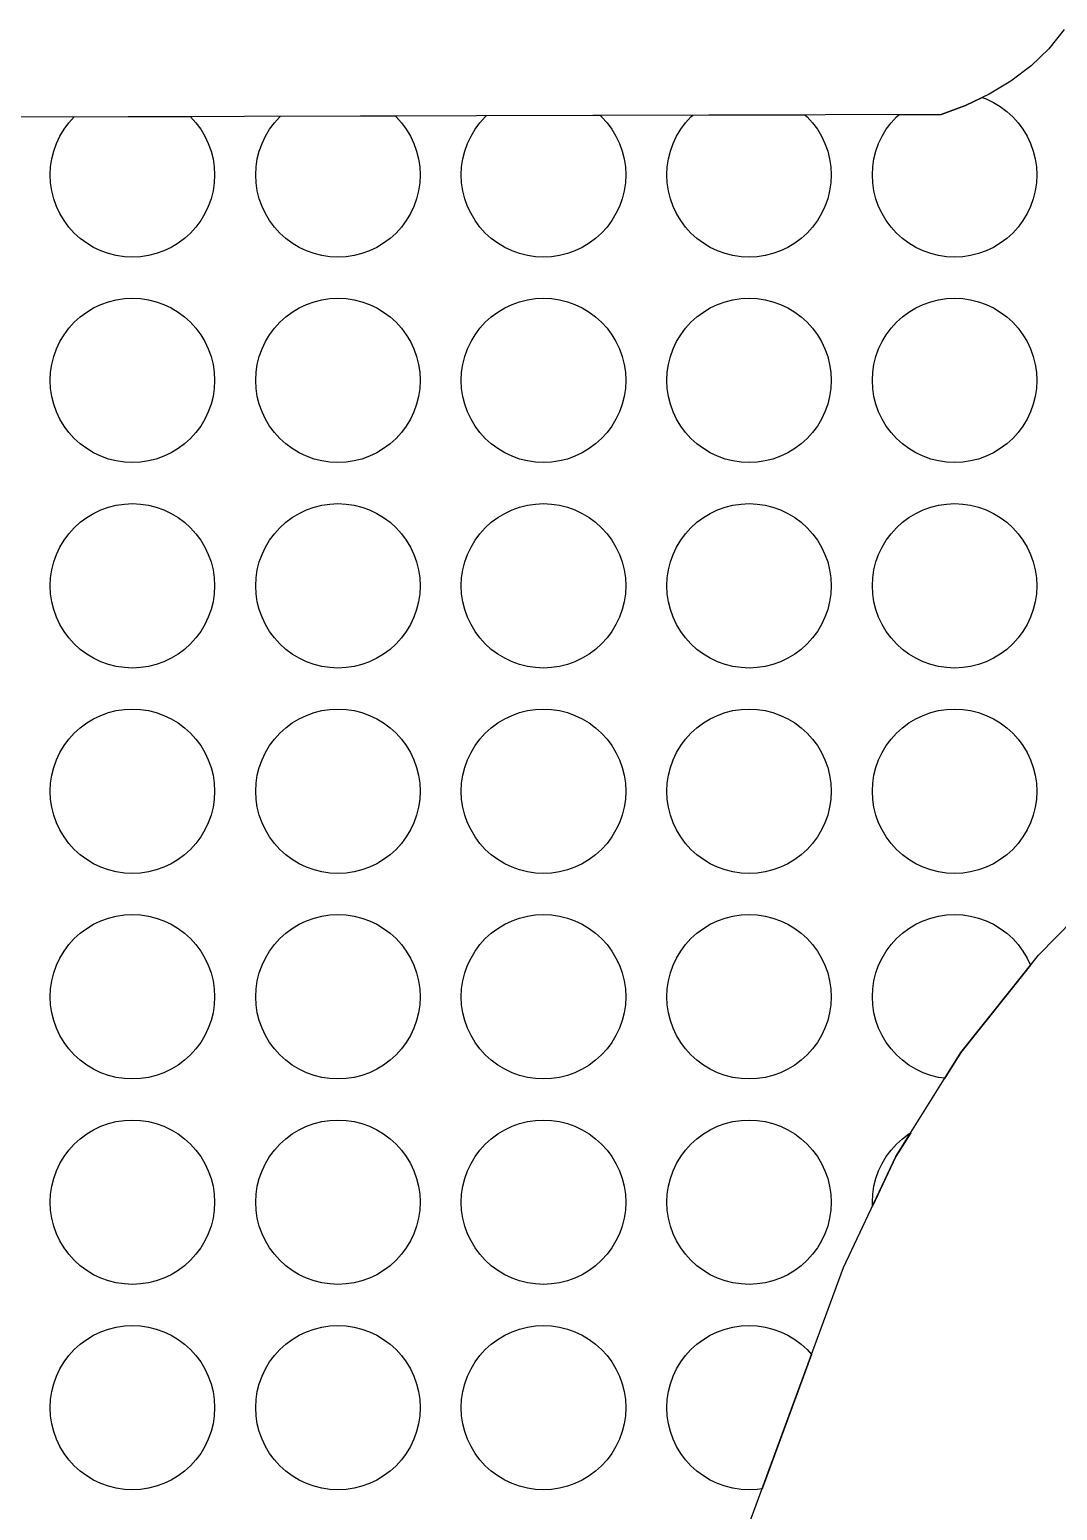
# Model space of a CAD drawing. Header units: millimetres. Extents: x 13 to 136, y -291 to -203.
# Drawn here: x 62.72 to 75.22, y -228.84 to -210.82 of the extents above; entities that cross this region are included whole.
import ezdxf

# ---------------------------------------------------------------- set-up
doc = ezdxf.new("R2010")
doc.units = ezdxf.units.MM
doc.layers.add('background', color=7, linetype='Continuous')
doc.layers.add('outline_2', color=3, linetype='Continuous')

msp = doc.modelspace()

# ---------------------------------------------------------------- linework, layer by layer
at = {"layer": 'background'}
for points in [[(73.801, -211.854), (74.099, -211.745), (74.3, -211.65), (74.348, -211.667), (74.437, -211.709), (74.521, -211.76), (74.6, -211.818), (74.673, -211.884), (74.739, -211.957), (74.797, -212.035), (74.847, -212.12), (74.889, -212.208), (74.922, -212.301), (74.946, -212.396), (74.961, -212.493), (74.966, -212.591), (74.961, -212.689), (74.946, -212.786), (74.922, -212.881), (74.889, -212.974), (74.847, -213.062), (74.797, -213.147), (74.739, -213.225), (74.673, -213.298), (74.6, -213.364), (74.521, -213.422), (74.437, -213.473), (74.348, -213.515), (74.256, -213.548), (74.161, -213.572), (74.064, -213.586), (73.966, -213.591), (73.868, -213.586), (73.77, -213.572), (73.675, -213.548), (73.583, -213.515), (73.494, -213.473), (73.41, -213.422), (73.331, -213.364), (73.258, -213.298), (73.193, -213.225), (73.134, -213.147), (73.084, -213.062), (73.042, -212.974), (73.009, -212.881), (72.985, -212.786), (72.97, -212.689), (72.966, -212.591), (72.97, -212.493), (72.985, -212.396), (73.009, -212.301), (73.042, -212.208), (73.084, -212.12), (73.134, -212.035), (73.193, -211.957), (73.258, -211.884), (73.29, -211.855)], [(64.669, -211.88), (64.673, -211.884), (64.739, -211.957), (64.797, -212.035), (64.847, -212.12), (64.889, -212.208), (64.922, -212.301), (64.946, -212.396), (64.961, -212.493), (64.966, -212.591), (64.961, -212.689), (64.946, -212.786), (64.922, -212.881), (64.889, -212.974), (64.847, -213.062), (64.797, -213.147), (64.739, -213.225), (64.673, -213.298), (64.6, -213.364), (64.521, -213.422), (64.437, -213.473), (64.348, -213.515), (64.256, -213.548), (64.161, -213.572), (64.064, -213.586), (63.966, -213.591), (63.868, -213.586), (63.77, -213.572), (63.675, -213.548), (63.583, -213.515), (63.494, -213.473), (63.41, -213.422), (63.331, -213.364), (63.258, -213.298), (63.193, -213.225), (63.134, -213.147), (63.084, -213.062), (63.042, -212.974), (63.009, -212.881), (62.985, -212.786), (62.97, -212.689), (62.966, -212.591), (62.97, -212.493), (62.985, -212.396), (63.009, -212.301), (63.042, -212.208), (63.084, -212.12), (63.134, -212.035), (63.193, -211.957), (63.258, -211.884)], [(67.161, -211.873), (67.173, -211.884), (67.239, -211.957), (67.297, -212.035), (67.347, -212.12), (67.389, -212.208), (67.422, -212.301), (67.446, -212.396), (67.461, -212.493), (67.466, -212.591), (67.461, -212.689), (67.446, -212.786), (67.422, -212.881), (67.389, -212.974), (67.347, -213.062), (67.297, -213.147), (67.239, -213.225), (67.173, -213.298), (67.1, -213.364), (67.021, -213.422), (66.937, -213.473), (66.848, -213.515), (66.756, -213.548), (66.661, -213.572), (66.564, -213.586), (66.466, -213.591), (66.368, -213.586), (66.27, -213.572), (66.175, -213.548), (66.083, -213.515), (65.994, -213.473), (65.91, -213.422), (65.831, -213.364), (65.758, -213.298), (65.693, -213.225), (65.634, -213.147), (65.584, -213.062), (65.542, -212.974), (65.509, -212.881), (65.485, -212.786), (65.47, -212.689), (65.466, -212.591), (65.47, -212.493), (65.485, -212.396), (65.509, -212.301), (65.542, -212.208), (65.584, -212.12), (65.634, -212.035), (65.693, -211.957), (65.758, -211.884), (65.766, -211.877)], [(69.653, -211.866), (69.673, -211.884), (69.739, -211.957), (69.797, -212.035), (69.847, -212.12), (69.889, -212.208), (69.922, -212.301), (69.946, -212.396), (69.961, -212.493), (69.966, -212.591), (69.961, -212.689), (69.946, -212.786), (69.922, -212.881), (69.889, -212.974), (69.847, -213.062), (69.797, -213.147), (69.739, -213.225), (69.673, -213.298), (69.6, -213.364), (69.521, -213.422), (69.437, -213.473), (69.348, -213.515), (69.256, -213.548), (69.161, -213.572), (69.064, -213.586), (68.966, -213.591), (68.868, -213.586), (68.77, -213.572), (68.675, -213.548), (68.583, -213.515), (68.494, -213.473), (68.41, -213.422), (68.331, -213.364), (68.258, -213.298), (68.193, -213.225), (68.134, -213.147), (68.084, -213.062), (68.042, -212.974), (68.009, -212.881), (67.985, -212.786), (67.97, -212.689), (67.966, -212.591), (67.97, -212.493), (67.985, -212.396), (68.009, -212.301), (68.042, -212.208), (68.084, -212.12), (68.134, -212.035), (68.193, -211.957), (68.258, -211.884), (68.274, -211.87)], [(72.145, -211.859), (72.173, -211.884), (72.239, -211.957), (72.297, -212.035), (72.347, -212.12), (72.389, -212.208), (72.422, -212.301), (72.446, -212.396), (72.461, -212.493), (72.466, -212.591), (72.461, -212.689), (72.446, -212.786), (72.422, -212.881), (72.389, -212.974), (72.347, -213.062), (72.297, -213.147), (72.239, -213.225), (72.173, -213.298), (72.1, -213.364), (72.021, -213.422), (71.937, -213.473), (71.848, -213.515), (71.756, -213.548), (71.661, -213.572), (71.564, -213.586), (71.466, -213.591), (71.368, -213.586), (71.27, -213.572), (71.175, -213.548), (71.083, -213.515), (70.994, -213.473), (70.91, -213.422), (70.831, -213.364), (70.758, -213.298), (70.693, -213.225), (70.634, -213.147), (70.584, -213.062), (70.542, -212.974), (70.509, -212.881), (70.485, -212.786), (70.47, -212.689), (70.466, -212.591), (70.47, -212.493), (70.485, -212.396), (70.509, -212.301), (70.542, -212.208), (70.584, -212.12), (70.634, -212.035), (70.693, -211.957), (70.758, -211.884), (70.782, -211.863)], [(64.966, -215.091), (64.961, -215.189), (64.946, -215.286), (64.922, -215.381), (64.889, -215.474), (64.847, -215.562), (64.797, -215.647), (64.739, -215.725), (64.673, -215.798), (64.6, -215.864), (64.521, -215.922), (64.437, -215.973), (64.348, -216.015), (64.256, -216.048), (64.161, -216.072), (64.064, -216.086), (63.966, -216.091), (63.868, -216.086), (63.77, -216.072), (63.675, -216.048), (63.583, -216.015), (63.494, -215.973), (63.41, -215.922), (63.331, -215.864), (63.258, -215.798), (63.193, -215.725), (63.134, -215.647), (63.084, -215.562), (63.042, -215.474), (63.009, -215.381), (62.985, -215.286), (62.97, -215.189), (62.966, -215.091), (62.97, -214.993), (62.985, -214.896), (63.009, -214.801), (63.042, -214.708), (63.084, -214.62), (63.134, -214.535), (63.193, -214.457), (63.258, -214.384), (63.331, -214.318), (63.41, -214.26), (63.494, -214.209), (63.583, -214.167), (63.675, -214.134), (63.77, -214.11), (63.868, -214.096), (63.966, -214.091), (64.064, -214.096), (64.161, -214.11), (64.256, -214.134), (64.348, -214.167), (64.437, -214.209), (64.521, -214.26), (64.6, -214.318), (64.673, -214.384), (64.739, -214.457), (64.797, -214.535), (64.847, -214.62), (64.889, -214.708), (64.922, -214.801), (64.946, -214.896), (64.961, -214.993)], [(67.466, -215.091), (67.461, -215.189), (67.446, -215.286), (67.422, -215.381), (67.389, -215.474), (67.347, -215.562), (67.297, -215.647), (67.239, -215.725), (67.173, -215.798), (67.1, -215.864), (67.021, -215.922), (66.937, -215.973), (66.848, -216.015), (66.756, -216.048), (66.661, -216.072), (66.564, -216.086), (66.466, -216.091), (66.368, -216.086), (66.27, -216.072), (66.175, -216.048), (66.083, -216.015), (65.994, -215.973), (65.91, -215.922), (65.831, -215.864), (65.758, -215.798), (65.693, -215.725), (65.634, -215.647), (65.584, -215.562), (65.542, -215.474), (65.509, -215.381), (65.485, -215.286), (65.47, -215.189), (65.466, -215.091), (65.47, -214.993), (65.485, -214.896), (65.509, -214.801), (65.542, -214.708), (65.584, -214.62), (65.634, -214.535), (65.693, -214.457), (65.758, -214.384), (65.831, -214.318), (65.91, -214.26), (65.994, -214.209), (66.083, -214.167), (66.175, -214.134), (66.27, -214.11), (66.368, -214.096), (66.466, -214.091), (66.564, -214.096), (66.661, -214.11), (66.756, -214.134), (66.848, -214.167), (66.937, -214.209), (67.021, -214.26), (67.1, -214.318), (67.173, -214.384), (67.239, -214.457), (67.297, -214.535), (67.347, -214.62), (67.389, -214.708), (67.422, -214.801), (67.446, -214.896), (67.461, -214.993)], [(69.966, -215.091), (69.961, -215.189), (69.946, -215.286), (69.922, -215.381), (69.889, -215.474), (69.847, -215.562), (69.797, -215.647), (69.739, -215.725), (69.673, -215.798), (69.6, -215.864), (69.521, -215.922), (69.437, -215.973), (69.348, -216.015), (69.256, -216.048), (69.161, -216.072), (69.064, -216.086), (68.966, -216.091), (68.868, -216.086), (68.77, -216.072), (68.675, -216.048), (68.583, -216.015), (68.494, -215.973), (68.41, -215.922), (68.331, -215.864), (68.258, -215.798), (68.193, -215.725), (68.134, -215.647), (68.084, -215.562), (68.042, -215.474), (68.009, -215.381), (67.985, -215.286), (67.97, -215.189), (67.966, -215.091), (67.97, -214.993), (67.985, -214.896), (68.009, -214.801), (68.042, -214.708), (68.084, -214.62), (68.134, -214.535), (68.193, -214.457), (68.258, -214.384), (68.331, -214.318), (68.41, -214.26), (68.494, -214.209), (68.583, -214.167), (68.675, -214.134), (68.77, -214.11), (68.868, -214.096), (68.966, -214.091), (69.064, -214.096), (69.161, -214.11), (69.256, -214.134), (69.348, -214.167), (69.437, -214.209), (69.521, -214.26), (69.6, -214.318), (69.673, -214.384), (69.739, -214.457), (69.797, -214.535), (69.847, -214.62), (69.889, -214.708), (69.922, -214.801), (69.946, -214.896), (69.961, -214.993)], [(72.466, -215.091), (72.461, -215.189), (72.446, -215.286), (72.422, -215.381), (72.389, -215.474), (72.347, -215.562), (72.297, -215.647), (72.239, -215.725), (72.173, -215.798), (72.1, -215.864), (72.021, -215.922), (71.937, -215.973), (71.848, -216.015), (71.756, -216.048), (71.661, -216.072), (71.564, -216.086), (71.466, -216.091), (71.368, -216.086), (71.27, -216.072), (71.175, -216.048), (71.083, -216.015), (70.994, -215.973), (70.91, -215.922), (70.831, -215.864), (70.758, -215.798), (70.693, -215.725), (70.634, -215.647), (70.584, -215.562), (70.542, -215.474), (70.509, -215.381), (70.485, -215.286), (70.47, -215.189), (70.466, -215.091), (70.47, -214.993), (70.485, -214.896), (70.509, -214.801), (70.542, -214.708), (70.584, -214.62), (70.634, -214.535), (70.693, -214.457), (70.758, -214.384), (70.831, -214.318), (70.91, -214.26), (70.994, -214.209), (71.083, -214.167), (71.175, -214.134), (71.27, -214.11), (71.368, -214.096), (71.466, -214.091), (71.564, -214.096), (71.661, -214.11), (71.756, -214.134), (71.848, -214.167), (71.937, -214.209), (72.021, -214.26), (72.1, -214.318), (72.173, -214.384), (72.239, -214.457), (72.297, -214.535), (72.347, -214.62), (72.389, -214.708), (72.422, -214.801), (72.446, -214.896), (72.461, -214.993)], [(74.966, -215.091), (74.961, -215.189), (74.946, -215.286), (74.922, -215.381), (74.889, -215.474), (74.847, -215.562), (74.797, -215.647), (74.739, -215.725), (74.673, -215.798), (74.6, -215.864), (74.521, -215.922), (74.437, -215.973), (74.348, -216.015), (74.256, -216.048), (74.161, -216.072), (74.064, -216.086), (73.966, -216.091), (73.868, -216.086), (73.77, -216.072), (73.675, -216.048), (73.583, -216.015), (73.494, -215.973), (73.41, -215.922), (73.331, -215.864), (73.258, -215.798), (73.193, -215.725), (73.134, -215.647), (73.084, -215.562), (73.042, -215.474), (73.009, -215.381), (72.985, -215.286), (72.97, -215.189), (72.966, -215.091), (72.97, -214.993), (72.985, -214.896), (73.009, -214.801), (73.042, -214.708), (73.084, -214.62), (73.134, -214.535), (73.193, -214.457), (73.258, -214.384), (73.331, -214.318), (73.41, -214.26), (73.494, -214.209), (73.583, -214.167), (73.675, -214.134), (73.77, -214.11), (73.868, -214.096), (73.966, -214.091), (74.064, -214.096), (74.161, -214.11), (74.256, -214.134), (74.348, -214.167), (74.437, -214.209), (74.521, -214.26), (74.6, -214.318), (74.673, -214.384), (74.739, -214.457), (74.797, -214.535), (74.847, -214.62), (74.889, -214.708), (74.922, -214.801), (74.946, -214.896), (74.961, -214.993)], [(64.966, -217.591), (64.961, -217.689), (64.946, -217.786), (64.922, -217.881), (64.889, -217.974), (64.847, -218.062), (64.797, -218.147), (64.739, -218.225), (64.673, -218.298), (64.6, -218.364), (64.521, -218.422), (64.437, -218.473), (64.348, -218.515), (64.256, -218.548), (64.161, -218.572), (64.064, -218.586), (63.966, -218.591), (63.868, -218.586), (63.77, -218.572), (63.675, -218.548), (63.583, -218.515), (63.494, -218.473), (63.41, -218.422), (63.331, -218.364), (63.258, -218.298), (63.193, -218.225), (63.134, -218.147), (63.084, -218.062), (63.042, -217.974), (63.009, -217.881), (62.985, -217.786), (62.97, -217.689), (62.966, -217.591), (62.97, -217.493), (62.985, -217.396), (63.009, -217.301), (63.042, -217.208), (63.084, -217.12), (63.134, -217.035), (63.193, -216.957), (63.258, -216.884), (63.331, -216.818), (63.41, -216.76), (63.494, -216.709), (63.583, -216.667), (63.675, -216.634), (63.77, -216.61), (63.868, -216.596), (63.966, -216.591), (64.064, -216.596), (64.161, -216.61), (64.256, -216.634), (64.348, -216.667), (64.437, -216.709), (64.521, -216.76), (64.6, -216.818), (64.673, -216.884), (64.739, -216.957), (64.797, -217.035), (64.847, -217.12), (64.889, -217.208), (64.922, -217.301), (64.946, -217.396), (64.961, -217.493)], [(67.466, -217.591), (67.461, -217.689), (67.446, -217.786), (67.422, -217.881), (67.389, -217.974), (67.347, -218.062), (67.297, -218.147), (67.239, -218.225), (67.173, -218.298), (67.1, -218.364), (67.021, -218.422), (66.937, -218.473), (66.848, -218.515), (66.756, -218.548), (66.661, -218.572), (66.564, -218.586), (66.466, -218.591), (66.368, -218.586), (66.27, -218.572), (66.175, -218.548), (66.083, -218.515), (65.994, -218.473), (65.91, -218.422), (65.831, -218.364), (65.758, -218.298), (65.693, -218.225), (65.634, -218.147), (65.584, -218.062), (65.542, -217.974), (65.509, -217.881), (65.485, -217.786), (65.47, -217.689), (65.466, -217.591), (65.47, -217.493), (65.485, -217.396), (65.509, -217.301), (65.542, -217.208), (65.584, -217.12), (65.634, -217.035), (65.693, -216.957), (65.758, -216.884), (65.831, -216.818), (65.91, -216.76), (65.994, -216.709), (66.083, -216.667), (66.175, -216.634), (66.27, -216.61), (66.368, -216.596), (66.466, -216.591), (66.564, -216.596), (66.661, -216.61), (66.756, -216.634), (66.848, -216.667), (66.937, -216.709), (67.021, -216.76), (67.1, -216.818), (67.173, -216.884), (67.239, -216.957), (67.297, -217.035), (67.347, -217.12), (67.389, -217.208), (67.422, -217.301), (67.446, -217.396), (67.461, -217.493)], [(69.966, -217.591), (69.961, -217.689), (69.946, -217.786), (69.922, -217.881), (69.889, -217.974), (69.847, -218.062), (69.797, -218.147), (69.739, -218.225), (69.673, -218.298), (69.6, -218.364), (69.521, -218.422), (69.437, -218.473), (69.348, -218.515), (69.256, -218.548), (69.161, -218.572), (69.064, -218.586), (68.966, -218.591), (68.868, -218.586), (68.77, -218.572), (68.675, -218.548), (68.583, -218.515), (68.494, -218.473), (68.41, -218.422), (68.331, -218.364), (68.258, -218.298), (68.193, -218.225), (68.134, -218.147), (68.084, -218.062), (68.042, -217.974), (68.009, -217.881), (67.985, -217.786), (67.97, -217.689), (67.966, -217.591), (67.97, -217.493), (67.985, -217.396), (68.009, -217.301), (68.042, -217.208), (68.084, -217.12), (68.134, -217.035), (68.193, -216.957), (68.258, -216.884), (68.331, -216.818), (68.41, -216.76), (68.494, -216.709), (68.583, -216.667), (68.675, -216.634), (68.77, -216.61), (68.868, -216.596), (68.966, -216.591), (69.064, -216.596), (69.161, -216.61), (69.256, -216.634), (69.348, -216.667), (69.437, -216.709), (69.521, -216.76), (69.6, -216.818), (69.673, -216.884), (69.739, -216.957), (69.797, -217.035), (69.847, -217.12), (69.889, -217.208), (69.922, -217.301), (69.946, -217.396), (69.961, -217.493)], [(72.466, -217.591), (72.461, -217.689), (72.446, -217.786), (72.422, -217.881), (72.389, -217.974), (72.347, -218.062), (72.297, -218.147), (72.239, -218.225), (72.173, -218.298), (72.1, -218.364), (72.021, -218.422), (71.937, -218.473), (71.848, -218.515), (71.756, -218.548), (71.661, -218.572), (71.564, -218.586), (71.466, -218.591), (71.368, -218.586), (71.27, -218.572), (71.175, -218.548), (71.083, -218.515), (70.994, -218.473), (70.91, -218.422), (70.831, -218.364), (70.758, -218.298), (70.693, -218.225), (70.634, -218.147), (70.584, -218.062), (70.542, -217.974), (70.509, -217.881), (70.485, -217.786), (70.47, -217.689), (70.466, -217.591), (70.47, -217.493), (70.485, -217.396), (70.509, -217.301), (70.542, -217.208), (70.584, -217.12), (70.634, -217.035), (70.693, -216.957), (70.758, -216.884), (70.831, -216.818), (70.91, -216.76), (70.994, -216.709), (71.083, -216.667), (71.175, -216.634), (71.27, -216.61), (71.368, -216.596), (71.466, -216.591), (71.564, -216.596), (71.661, -216.61), (71.756, -216.634), (71.848, -216.667), (71.937, -216.709), (72.021, -216.76), (72.1, -216.818), (72.173, -216.884), (72.239, -216.957), (72.297, -217.035), (72.347, -217.12), (72.389, -217.208), (72.422, -217.301), (72.446, -217.396), (72.461, -217.493)], [(74.966, -217.591), (74.961, -217.689), (74.946, -217.786), (74.922, -217.881), (74.889, -217.974), (74.847, -218.062), (74.797, -218.147), (74.739, -218.225), (74.673, -218.298), (74.6, -218.364), (74.521, -218.422), (74.437, -218.473), (74.348, -218.515), (74.256, -218.548), (74.161, -218.572), (74.064, -218.586), (73.966, -218.591), (73.868, -218.586), (73.77, -218.572), (73.675, -218.548), (73.583, -218.515), (73.494, -218.473), (73.41, -218.422), (73.331, -218.364), (73.258, -218.298), (73.193, -218.225), (73.134, -218.147), (73.084, -218.062), (73.042, -217.974), (73.009, -217.881), (72.985, -217.786), (72.97, -217.689), (72.966, -217.591), (72.97, -217.493), (72.985, -217.396), (73.009, -217.301), (73.042, -217.208), (73.084, -217.12), (73.134, -217.035), (73.193, -216.957), (73.258, -216.884), (73.331, -216.818), (73.41, -216.76), (73.494, -216.709), (73.583, -216.667), (73.675, -216.634), (73.77, -216.61), (73.868, -216.596), (73.966, -216.591), (74.064, -216.596), (74.161, -216.61), (74.256, -216.634), (74.348, -216.667), (74.437, -216.709), (74.521, -216.76), (74.6, -216.818), (74.673, -216.884), (74.739, -216.957), (74.797, -217.035), (74.847, -217.12), (74.889, -217.208), (74.922, -217.301), (74.946, -217.396), (74.961, -217.493)], [(64.966, -220.091), (64.961, -220.189), (64.946, -220.286), (64.922, -220.381), (64.889, -220.474), (64.847, -220.562), (64.797, -220.647), (64.739, -220.725), (64.673, -220.798), (64.6, -220.864), (64.521, -220.922), (64.437, -220.973), (64.348, -221.015), (64.256, -221.048), (64.161, -221.072), (64.064, -221.086), (63.966, -221.091), (63.868, -221.086), (63.77, -221.072), (63.675, -221.048), (63.583, -221.015), (63.494, -220.973), (63.41, -220.922), (63.331, -220.864), (63.258, -220.798), (63.193, -220.725), (63.134, -220.647), (63.084, -220.562), (63.042, -220.474), (63.009, -220.381), (62.985, -220.286), (62.97, -220.189), (62.966, -220.091), (62.97, -219.993), (62.985, -219.896), (63.009, -219.801), (63.042, -219.708), (63.084, -219.62), (63.134, -219.535), (63.193, -219.457), (63.258, -219.384), (63.331, -219.318), (63.41, -219.26), (63.494, -219.209), (63.583, -219.167), (63.675, -219.134), (63.77, -219.11), (63.868, -219.096), (63.966, -219.091), (64.064, -219.096), (64.161, -219.11), (64.256, -219.134), (64.348, -219.167), (64.437, -219.209), (64.521, -219.26), (64.6, -219.318), (64.673, -219.384), (64.739, -219.457), (64.797, -219.535), (64.847, -219.62), (64.889, -219.708), (64.922, -219.801), (64.946, -219.896), (64.961, -219.993)], [(67.466, -220.091), (67.461, -220.189), (67.446, -220.286), (67.422, -220.381), (67.389, -220.474), (67.347, -220.562), (67.297, -220.647), (67.239, -220.725), (67.173, -220.798), (67.1, -220.864), (67.021, -220.922), (66.937, -220.973), (66.848, -221.015), (66.756, -221.048), (66.661, -221.072), (66.564, -221.086), (66.466, -221.091), (66.368, -221.086), (66.27, -221.072), (66.175, -221.048), (66.083, -221.015), (65.994, -220.973), (65.91, -220.922), (65.831, -220.864), (65.758, -220.798), (65.693, -220.725), (65.634, -220.647), (65.584, -220.562), (65.542, -220.474), (65.509, -220.381), (65.485, -220.286), (65.47, -220.189), (65.466, -220.091), (65.47, -219.993), (65.485, -219.896), (65.509, -219.801), (65.542, -219.708), (65.584, -219.62), (65.634, -219.535), (65.693, -219.457), (65.758, -219.384), (65.831, -219.318), (65.91, -219.26), (65.994, -219.209), (66.083, -219.167), (66.175, -219.134), (66.27, -219.11), (66.368, -219.096), (66.466, -219.091), (66.564, -219.096), (66.661, -219.11), (66.756, -219.134), (66.848, -219.167), (66.937, -219.209), (67.021, -219.26), (67.1, -219.318), (67.173, -219.384), (67.239, -219.457), (67.297, -219.535), (67.347, -219.62), (67.389, -219.708), (67.422, -219.801), (67.446, -219.896), (67.461, -219.993)], [(69.966, -220.091), (69.961, -220.189), (69.946, -220.286), (69.922, -220.381), (69.889, -220.474), (69.847, -220.562), (69.797, -220.647), (69.739, -220.725), (69.673, -220.798), (69.6, -220.864), (69.521, -220.922), (69.437, -220.973), (69.348, -221.015), (69.256, -221.048), (69.161, -221.072), (69.064, -221.086), (68.966, -221.091), (68.868, -221.086), (68.77, -221.072), (68.675, -221.048), (68.583, -221.015), (68.494, -220.973), (68.41, -220.922), (68.331, -220.864), (68.258, -220.798), (68.193, -220.725), (68.134, -220.647), (68.084, -220.562), (68.042, -220.474), (68.009, -220.381), (67.985, -220.286), (67.97, -220.189), (67.966, -220.091), (67.97, -219.993), (67.985, -219.896), (68.009, -219.801), (68.042, -219.708), (68.084, -219.62), (68.134, -219.535), (68.193, -219.457), (68.258, -219.384), (68.331, -219.318), (68.41, -219.26), (68.494, -219.209), (68.583, -219.167), (68.675, -219.134), (68.77, -219.11), (68.868, -219.096), (68.966, -219.091), (69.064, -219.096), (69.161, -219.11), (69.256, -219.134), (69.348, -219.167), (69.437, -219.209), (69.521, -219.26), (69.6, -219.318), (69.673, -219.384), (69.739, -219.457), (69.797, -219.535), (69.847, -219.62), (69.889, -219.708), (69.922, -219.801), (69.946, -219.896), (69.961, -219.993)], [(72.466, -220.091), (72.461, -220.189), (72.446, -220.286), (72.422, -220.381), (72.389, -220.474), (72.347, -220.562), (72.297, -220.647), (72.239, -220.725), (72.173, -220.798), (72.1, -220.864), (72.021, -220.922), (71.937, -220.973), (71.848, -221.015), (71.756, -221.048), (71.661, -221.072), (71.564, -221.086), (71.466, -221.091), (71.368, -221.086), (71.27, -221.072), (71.175, -221.048), (71.083, -221.015), (70.994, -220.973), (70.91, -220.922), (70.831, -220.864), (70.758, -220.798), (70.693, -220.725), (70.634, -220.647), (70.584, -220.562), (70.542, -220.474), (70.509, -220.381), (70.485, -220.286), (70.47, -220.189), (70.466, -220.091), (70.47, -219.993), (70.485, -219.896), (70.509, -219.801), (70.542, -219.708), (70.584, -219.62), (70.634, -219.535), (70.693, -219.457), (70.758, -219.384), (70.831, -219.318), (70.91, -219.26), (70.994, -219.209), (71.083, -219.167), (71.175, -219.134), (71.27, -219.11), (71.368, -219.096), (71.466, -219.091), (71.564, -219.096), (71.661, -219.11), (71.756, -219.134), (71.848, -219.167), (71.937, -219.209), (72.021, -219.26), (72.1, -219.318), (72.173, -219.384), (72.239, -219.457), (72.297, -219.535), (72.347, -219.62), (72.389, -219.708), (72.422, -219.801), (72.446, -219.896), (72.461, -219.993)], [(74.966, -220.091), (74.961, -220.189), (74.946, -220.286), (74.922, -220.381), (74.889, -220.474), (74.847, -220.562), (74.797, -220.647), (74.739, -220.725), (74.673, -220.798), (74.6, -220.864), (74.521, -220.922), (74.437, -220.973), (74.348, -221.015), (74.256, -221.048), (74.161, -221.072), (74.064, -221.086), (73.966, -221.091), (73.868, -221.086), (73.77, -221.072), (73.675, -221.048), (73.583, -221.015), (73.494, -220.973), (73.41, -220.922), (73.331, -220.864), (73.258, -220.798), (73.193, -220.725), (73.134, -220.647), (73.084, -220.562), (73.042, -220.474), (73.009, -220.381), (72.985, -220.286), (72.97, -220.189), (72.966, -220.091), (72.97, -219.993), (72.985, -219.896), (73.009, -219.801), (73.042, -219.708), (73.084, -219.62), (73.134, -219.535), (73.193, -219.457), (73.258, -219.384), (73.331, -219.318), (73.41, -219.26), (73.494, -219.209), (73.583, -219.167), (73.675, -219.134), (73.77, -219.11), (73.868, -219.096), (73.966, -219.091), (74.064, -219.096), (74.161, -219.11), (74.256, -219.134), (74.348, -219.167), (74.437, -219.209), (74.521, -219.26), (74.6, -219.318), (74.673, -219.384), (74.739, -219.457), (74.797, -219.535), (74.847, -219.62), (74.889, -219.708), (74.922, -219.801), (74.946, -219.896), (74.961, -219.993)], [(64.966, -222.591), (64.961, -222.689), (64.946, -222.786), (64.922, -222.881), (64.889, -222.974), (64.847, -223.062), (64.797, -223.147), (64.739, -223.225), (64.673, -223.298), (64.6, -223.364), (64.521, -223.422), (64.437, -223.473), (64.348, -223.515), (64.256, -223.548), (64.161, -223.572), (64.064, -223.586), (63.966, -223.591), (63.868, -223.586), (63.77, -223.572), (63.675, -223.548), (63.583, -223.515), (63.494, -223.473), (63.41, -223.422), (63.331, -223.364), (63.258, -223.298), (63.193, -223.225), (63.134, -223.147), (63.084, -223.062), (63.042, -222.974), (63.009, -222.881), (62.985, -222.786), (62.97, -222.689), (62.966, -222.591), (62.97, -222.493), (62.985, -222.396), (63.009, -222.301), (63.042, -222.208), (63.084, -222.12), (63.134, -222.035), (63.193, -221.957), (63.258, -221.884), (63.331, -221.818), (63.41, -221.76), (63.494, -221.709), (63.583, -221.667), (63.675, -221.634), (63.77, -221.61), (63.868, -221.596), (63.966, -221.591), (64.064, -221.596), (64.161, -221.61), (64.256, -221.634), (64.348, -221.667), (64.437, -221.709), (64.521, -221.76), (64.6, -221.818), (64.673, -221.884), (64.739, -221.957), (64.797, -222.035), (64.847, -222.12), (64.889, -222.208), (64.922, -222.301), (64.946, -222.396), (64.961, -222.493)], [(67.466, -222.591), (67.461, -222.689), (67.446, -222.786), (67.422, -222.881), (67.389, -222.974), (67.347, -223.062), (67.297, -223.147), (67.239, -223.225), (67.173, -223.298), (67.1, -223.364), (67.021, -223.422), (66.937, -223.473), (66.848, -223.515), (66.756, -223.548), (66.661, -223.572), (66.564, -223.586), (66.466, -223.591), (66.368, -223.586), (66.27, -223.572), (66.175, -223.548), (66.083, -223.515), (65.994, -223.473), (65.91, -223.422), (65.831, -223.364), (65.758, -223.298), (65.693, -223.225), (65.634, -223.147), (65.584, -223.062), (65.542, -222.974), (65.509, -222.881), (65.485, -222.786), (65.47, -222.689), (65.466, -222.591), (65.47, -222.493), (65.485, -222.396), (65.509, -222.301), (65.542, -222.208), (65.584, -222.12), (65.634, -222.035), (65.693, -221.957), (65.758, -221.884), (65.831, -221.818), (65.91, -221.76), (65.994, -221.709), (66.083, -221.667), (66.175, -221.634), (66.27, -221.61), (66.368, -221.596), (66.466, -221.591), (66.564, -221.596), (66.661, -221.61), (66.756, -221.634), (66.848, -221.667), (66.937, -221.709), (67.021, -221.76), (67.1, -221.818), (67.173, -221.884), (67.239, -221.957), (67.297, -222.035), (67.347, -222.12), (67.389, -222.208), (67.422, -222.301), (67.446, -222.396), (67.461, -222.493)], [(69.966, -222.591), (69.961, -222.689), (69.946, -222.786), (69.922, -222.881), (69.889, -222.974), (69.847, -223.062), (69.797, -223.147), (69.739, -223.225), (69.673, -223.298), (69.6, -223.364), (69.521, -223.422), (69.437, -223.473), (69.348, -223.515), (69.256, -223.548), (69.161, -223.572), (69.064, -223.586), (68.966, -223.591), (68.868, -223.586), (68.77, -223.572), (68.675, -223.548), (68.583, -223.515), (68.494, -223.473), (68.41, -223.422), (68.331, -223.364), (68.258, -223.298), (68.193, -223.225), (68.134, -223.147), (68.084, -223.062), (68.042, -222.974), (68.009, -222.881), (67.985, -222.786), (67.97, -222.689), (67.966, -222.591), (67.97, -222.493), (67.985, -222.396), (68.009, -222.301), (68.042, -222.208), (68.084, -222.12), (68.134, -222.035), (68.193, -221.957), (68.258, -221.884), (68.331, -221.818), (68.41, -221.76), (68.494, -221.709), (68.583, -221.667), (68.675, -221.634), (68.77, -221.61), (68.868, -221.596), (68.966, -221.591), (69.064, -221.596), (69.161, -221.61), (69.256, -221.634), (69.348, -221.667), (69.437, -221.709), (69.521, -221.76), (69.6, -221.818), (69.673, -221.884), (69.739, -221.957), (69.797, -222.035), (69.847, -222.12), (69.889, -222.208), (69.922, -222.301), (69.946, -222.396), (69.961, -222.493)], [(72.466, -222.591), (72.461, -222.689), (72.446, -222.786), (72.422, -222.881), (72.389, -222.974), (72.347, -223.062), (72.297, -223.147), (72.239, -223.225), (72.173, -223.298), (72.1, -223.364), (72.021, -223.422), (71.937, -223.473), (71.848, -223.515), (71.756, -223.548), (71.661, -223.572), (71.564, -223.586), (71.466, -223.591), (71.368, -223.586), (71.27, -223.572), (71.175, -223.548), (71.083, -223.515), (70.994, -223.473), (70.91, -223.422), (70.831, -223.364), (70.758, -223.298), (70.693, -223.225), (70.634, -223.147), (70.584, -223.062), (70.542, -222.974), (70.509, -222.881), (70.485, -222.786), (70.47, -222.689), (70.466, -222.591), (70.47, -222.493), (70.485, -222.396), (70.509, -222.301), (70.542, -222.208), (70.584, -222.12), (70.634, -222.035), (70.693, -221.957), (70.758, -221.884), (70.831, -221.818), (70.91, -221.76), (70.994, -221.709), (71.083, -221.667), (71.175, -221.634), (71.27, -221.61), (71.368, -221.596), (71.466, -221.591), (71.564, -221.596), (71.661, -221.61), (71.756, -221.634), (71.848, -221.667), (71.937, -221.709), (72.021, -221.76), (72.1, -221.818), (72.173, -221.884), (72.239, -221.957), (72.297, -222.035), (72.347, -222.12), (72.389, -222.208), (72.422, -222.301), (72.446, -222.396), (72.461, -222.493)], [(74.043, -223.27), (73.847, -223.583), (73.77, -223.572), (73.675, -223.548), (73.583, -223.515), (73.494, -223.473), (73.41, -223.422), (73.331, -223.364), (73.258, -223.298), (73.193, -223.225), (73.134, -223.147), (73.084, -223.062), (73.042, -222.974), (73.009, -222.881), (72.985, -222.786), (72.97, -222.689), (72.966, -222.591), (72.97, -222.493), (72.985, -222.396), (73.009, -222.301), (73.042, -222.208), (73.084, -222.12), (73.134, -222.035), (73.193, -221.957), (73.258, -221.884), (73.331, -221.818), (73.41, -221.76), (73.494, -221.709), (73.583, -221.667), (73.675, -221.634), (73.77, -221.61), (73.868, -221.596), (73.966, -221.591), (74.064, -221.596), (74.161, -221.61), (74.256, -221.634), (74.348, -221.667), (74.437, -221.709), (74.521, -221.76), (74.6, -221.818), (74.673, -221.884), (74.739, -221.957), (74.797, -222.035), (74.847, -222.12), (74.889, -222.207)], [(64.966, -225.091), (64.961, -225.189), (64.946, -225.286), (64.922, -225.381), (64.889, -225.474), (64.847, -225.562), (64.797, -225.647), (64.739, -225.725), (64.673, -225.798), (64.6, -225.864), (64.521, -225.922), (64.437, -225.973), (64.348, -226.015), (64.256, -226.048), (64.161, -226.072), (64.064, -226.086), (63.966, -226.091), (63.868, -226.086), (63.77, -226.072), (63.675, -226.048), (63.583, -226.015), (63.494, -225.973), (63.41, -225.922), (63.331, -225.864), (63.258, -225.798), (63.193, -225.725), (63.134, -225.647), (63.084, -225.562), (63.042, -225.474), (63.009, -225.381), (62.985, -225.286), (62.97, -225.189), (62.966, -225.091), (62.97, -224.993), (62.985, -224.896), (63.009, -224.801), (63.042, -224.708), (63.084, -224.62), (63.134, -224.535), (63.193, -224.457), (63.258, -224.384), (63.331, -224.318), (63.41, -224.26), (63.494, -224.209), (63.583, -224.167), (63.675, -224.134), (63.77, -224.11), (63.868, -224.096), (63.966, -224.091), (64.064, -224.096), (64.161, -224.11), (64.256, -224.134), (64.348, -224.167), (64.437, -224.209), (64.521, -224.26), (64.6, -224.318), (64.673, -224.384), (64.739, -224.457), (64.797, -224.535), (64.847, -224.62), (64.889, -224.708), (64.922, -224.801), (64.946, -224.896), (64.961, -224.993)], [(67.466, -225.091), (67.461, -225.189), (67.446, -225.286), (67.422, -225.381), (67.389, -225.474), (67.347, -225.562), (67.297, -225.647), (67.239, -225.725), (67.173, -225.798), (67.1, -225.864), (67.021, -225.922), (66.937, -225.973), (66.848, -226.015), (66.756, -226.048), (66.661, -226.072), (66.564, -226.086), (66.466, -226.091), (66.368, -226.086), (66.27, -226.072), (66.175, -226.048), (66.083, -226.015), (65.994, -225.973), (65.91, -225.922), (65.831, -225.864), (65.758, -225.798), (65.693, -225.725), (65.634, -225.647), (65.584, -225.562), (65.542, -225.474), (65.509, -225.381), (65.485, -225.286), (65.47, -225.189), (65.466, -225.091), (65.47, -224.993), (65.485, -224.896), (65.509, -224.801), (65.542, -224.708), (65.584, -224.62), (65.634, -224.535), (65.693, -224.457), (65.758, -224.384), (65.831, -224.318), (65.91, -224.26), (65.994, -224.209), (66.083, -224.167), (66.175, -224.134), (66.27, -224.11), (66.368, -224.096), (66.466, -224.091), (66.564, -224.096), (66.661, -224.11), (66.756, -224.134), (66.848, -224.167), (66.937, -224.209), (67.021, -224.26), (67.1, -224.318), (67.173, -224.384), (67.239, -224.457), (67.297, -224.535), (67.347, -224.62), (67.389, -224.708), (67.422, -224.801), (67.446, -224.896), (67.461, -224.993)], [(69.966, -225.091), (69.961, -225.189), (69.946, -225.286), (69.922, -225.381), (69.889, -225.474), (69.847, -225.562), (69.797, -225.647), (69.739, -225.725), (69.673, -225.798), (69.6, -225.864), (69.521, -225.922), (69.437, -225.973), (69.348, -226.015), (69.256, -226.048), (69.161, -226.072), (69.064, -226.086), (68.966, -226.091), (68.868, -226.086), (68.77, -226.072), (68.675, -226.048), (68.583, -226.015), (68.494, -225.973), (68.41, -225.922), (68.331, -225.864), (68.258, -225.798), (68.193, -225.725), (68.134, -225.647), (68.084, -225.562), (68.042, -225.474), (68.009, -225.381), (67.985, -225.286), (67.97, -225.189), (67.966, -225.091), (67.97, -224.993), (67.985, -224.896), (68.009, -224.801), (68.042, -224.708), (68.084, -224.62), (68.134, -224.535), (68.193, -224.457), (68.258, -224.384), (68.331, -224.318), (68.41, -224.26), (68.494, -224.209), (68.583, -224.167), (68.675, -224.134), (68.77, -224.11), (68.868, -224.096), (68.966, -224.091), (69.064, -224.096), (69.161, -224.11), (69.256, -224.134), (69.348, -224.167), (69.437, -224.209), (69.521, -224.26), (69.6, -224.318), (69.673, -224.384), (69.739, -224.457), (69.797, -224.535), (69.847, -224.62), (69.889, -224.708), (69.922, -224.801), (69.946, -224.896), (69.961, -224.993)], [(72.466, -225.091), (72.461, -225.189), (72.446, -225.286), (72.422, -225.381), (72.389, -225.474), (72.347, -225.562), (72.297, -225.647), (72.239, -225.725), (72.173, -225.798), (72.1, -225.864), (72.021, -225.922), (71.937, -225.973), (71.848, -226.015), (71.756, -226.048), (71.661, -226.072), (71.564, -226.086), (71.466, -226.091), (71.368, -226.086), (71.27, -226.072), (71.175, -226.048), (71.083, -226.015), (70.994, -225.973), (70.91, -225.922), (70.831, -225.864), (70.758, -225.798), (70.693, -225.725), (70.634, -225.647), (70.584, -225.562), (70.542, -225.474), (70.509, -225.381), (70.485, -225.286), (70.47, -225.189), (70.466, -225.091), (70.47, -224.993), (70.485, -224.896), (70.509, -224.801), (70.542, -224.708), (70.584, -224.62), (70.634, -224.535), (70.693, -224.457), (70.758, -224.384), (70.831, -224.318), (70.91, -224.26), (70.994, -224.209), (71.083, -224.167), (71.175, -224.134), (71.27, -224.11), (71.368, -224.096), (71.466, -224.091), (71.564, -224.096), (71.661, -224.11), (71.756, -224.134), (71.848, -224.167), (71.937, -224.209), (72.021, -224.26), (72.1, -224.318), (72.173, -224.384), (72.239, -224.457), (72.297, -224.535), (72.347, -224.62), (72.389, -224.708), (72.422, -224.801), (72.446, -224.896), (72.461, -224.993)], [(73.251, -224.535), (72.968, -225.138), (72.966, -225.091), (72.97, -224.993), (72.985, -224.896), (73.009, -224.801), (73.042, -224.708), (73.084, -224.62), (73.134, -224.535), (73.193, -224.457), (73.258, -224.384), (73.331, -224.318), (73.41, -224.26), (73.432, -224.246)], [(64.966, -227.591), (64.961, -227.689), (64.946, -227.786), (64.922, -227.881), (64.889, -227.974), (64.847, -228.062), (64.797, -228.147), (64.739, -228.225), (64.673, -228.298), (64.6, -228.364), (64.521, -228.422), (64.437, -228.473), (64.348, -228.515), (64.256, -228.548), (64.161, -228.572), (64.064, -228.586), (63.966, -228.591), (63.868, -228.586), (63.77, -228.572), (63.675, -228.548), (63.583, -228.515), (63.494, -228.473), (63.41, -228.422), (63.331, -228.364), (63.258, -228.298), (63.193, -228.225), (63.134, -228.147), (63.084, -228.062), (63.042, -227.974), (63.009, -227.881), (62.985, -227.786), (62.97, -227.689), (62.966, -227.591), (62.97, -227.493), (62.985, -227.396), (63.009, -227.301), (63.042, -227.208), (63.084, -227.12), (63.134, -227.035), (63.193, -226.957), (63.258, -226.884), (63.331, -226.818), (63.41, -226.76), (63.494, -226.709), (63.583, -226.667), (63.675, -226.634), (63.77, -226.61), (63.868, -226.596), (63.966, -226.591), (64.064, -226.596), (64.161, -226.61), (64.256, -226.634), (64.348, -226.667), (64.437, -226.709), (64.521, -226.76), (64.6, -226.818), (64.673, -226.884), (64.739, -226.957), (64.797, -227.035), (64.847, -227.12), (64.889, -227.208), (64.922, -227.301), (64.946, -227.396), (64.961, -227.493)], [(67.466, -227.591), (67.461, -227.689), (67.446, -227.786), (67.422, -227.881), (67.389, -227.974), (67.347, -228.062), (67.297, -228.147), (67.239, -228.225), (67.173, -228.298), (67.1, -228.364), (67.021, -228.422), (66.937, -228.473), (66.848, -228.515), (66.756, -228.548), (66.661, -228.572), (66.564, -228.586), (66.466, -228.591), (66.368, -228.586), (66.27, -228.572), (66.175, -228.548), (66.083, -228.515), (65.994, -228.473), (65.91, -228.422), (65.831, -228.364), (65.758, -228.298), (65.693, -228.225), (65.634, -228.147), (65.584, -228.062), (65.542, -227.974), (65.509, -227.881), (65.485, -227.786), (65.47, -227.689), (65.466, -227.591), (65.47, -227.493), (65.485, -227.396), (65.509, -227.301), (65.542, -227.208), (65.584, -227.12), (65.634, -227.035), (65.693, -226.957), (65.758, -226.884), (65.831, -226.818), (65.91, -226.76), (65.994, -226.709), (66.083, -226.667), (66.175, -226.634), (66.27, -226.61), (66.368, -226.596), (66.466, -226.591), (66.564, -226.596), (66.661, -226.61), (66.756, -226.634), (66.848, -226.667), (66.937, -226.709), (67.021, -226.76), (67.1, -226.818), (67.173, -226.884), (67.239, -226.957), (67.297, -227.035), (67.347, -227.12), (67.389, -227.208), (67.422, -227.301), (67.446, -227.396), (67.461, -227.493)], [(69.966, -227.591), (69.961, -227.689), (69.946, -227.786), (69.922, -227.881), (69.889, -227.974), (69.847, -228.062), (69.797, -228.147), (69.739, -228.225), (69.673, -228.298), (69.6, -228.364), (69.521, -228.422), (69.437, -228.473), (69.348, -228.515), (69.256, -228.548), (69.161, -228.572), (69.064, -228.586), (68.966, -228.591), (68.868, -228.586), (68.77, -228.572), (68.675, -228.548), (68.583, -228.515), (68.494, -228.473), (68.41, -228.422), (68.331, -228.364), (68.258, -228.298), (68.193, -228.225), (68.134, -228.147), (68.084, -228.062), (68.042, -227.974), (68.009, -227.881), (67.985, -227.786), (67.97, -227.689), (67.966, -227.591), (67.97, -227.493), (67.985, -227.396), (68.009, -227.301), (68.042, -227.208), (68.084, -227.12), (68.134, -227.035), (68.193, -226.957), (68.258, -226.884), (68.331, -226.818), (68.41, -226.76), (68.494, -226.709), (68.583, -226.667), (68.675, -226.634), (68.77, -226.61), (68.868, -226.596), (68.966, -226.591), (69.064, -226.596), (69.161, -226.61), (69.256, -226.634), (69.348, -226.667), (69.437, -226.709), (69.521, -226.76), (69.6, -226.818), (69.673, -226.884), (69.739, -226.957), (69.797, -227.035), (69.847, -227.12), (69.889, -227.208), (69.922, -227.301), (69.946, -227.396), (69.961, -227.493)], [(71.626, -228.577), (71.564, -228.586), (71.466, -228.591), (71.368, -228.586), (71.27, -228.572), (71.175, -228.548), (71.083, -228.515), (70.994, -228.473), (70.91, -228.422), (70.831, -228.364), (70.758, -228.298), (70.693, -228.225), (70.634, -228.147), (70.584, -228.062), (70.542, -227.974), (70.509, -227.881), (70.485, -227.786), (70.47, -227.689), (70.466, -227.591), (70.47, -227.493), (70.485, -227.396), (70.509, -227.301), (70.542, -227.208), (70.584, -227.12), (70.634, -227.035), (70.693, -226.957), (70.758, -226.884), (70.831, -226.818), (70.91, -226.76), (70.994, -226.709), (71.083, -226.667), (71.175, -226.634), (71.27, -226.61), (71.368, -226.596), (71.466, -226.591), (71.564, -226.596), (71.661, -226.61), (71.756, -226.634), (71.848, -226.667), (71.937, -226.709), (72.021, -226.76), (72.1, -226.818), (72.173, -226.884), (72.227, -226.944)]]:
    msp.add_lwpolyline(points, close=True, dxfattribs=at)
at = {"layer": 'outline_2'}
for points in [[(75.297, -210.823), (75.112, -211.056), (74.895, -211.265), (74.651, -211.45), (74.384, -211.61), (74.099, -211.745), (73.801, -211.854), (42.722, -211.944)], [(63.742, -250.001), (72.616, -225.886), (73.251, -224.535), (74.043, -223.27), (74.986, -222.086), (76.07, -220.981)]]:
    msp.add_lwpolyline(points, dxfattribs=at)

doc.saveas('drawing.dxf')
